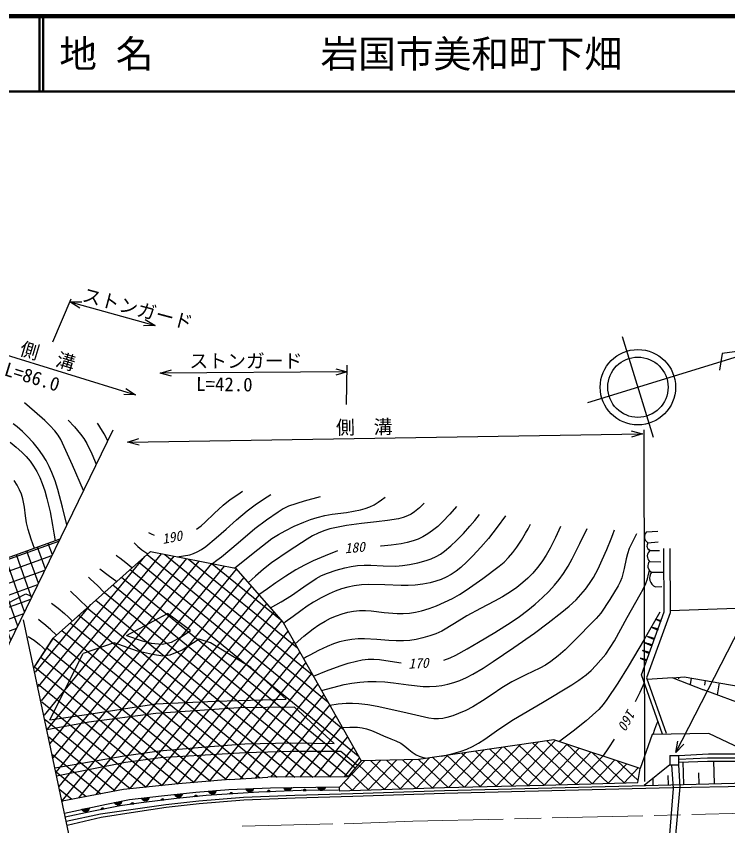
# Model space of a CAD drawing. Units: millimetres, scale not verified. Extents: x 40000 to 680000, y 20000 to 380000.
# Drawn here: x 364667 to 459048, y 272560 to 380000 of the extents above; entities that cross this region are included whole.
import ezdxf
from ezdxf.enums import TextEntityAlignment as Align

# ---------------------------------------------------------------- set-up
doc = ezdxf.new("R2010")
doc.units = ezdxf.units.MM
doc.header["$LTSCALE"] = 1000
doc.linetypes.add('CHAIN', pattern=[18.5, 12, -1.5, 3.5, -1.5])
for name, color, linetype, lineweight in [('M-BGD', 7, 'Continuous', 25), ('M-BMK', 2, 'CHAIN', 13), ('M-TTL', 2, 'Continuous', 140), ('M-TTL-LINE', 7, 'Continuous', 50)]:
    doc.layers.add(name, color=color, linetype=linetype, lineweight=lineweight)
doc.layers.add('M-TTL-TXT', color=7, linetype='Continuous')
doc.styles.add('ＭＳ ゴシック', font='')
doc.styles.add('ＭＳ 明朝', font='')
doc.styles.get('ＭＳ ゴシック').set_extended_font_data('MS Gothic')
doc.styles.get('ＭＳ 明朝').set_extended_font_data('MS Mincho')

# ---------------------------------------------------------------- blocks, each defined once
blk = doc.blocks.new('BUHIN294')
at = {"color": 7, "linetype": 'Continuous', "lineweight": 25}
for p, q in [((-362, 314), (431, -210)), ((444, -144), (-306, 352)), ((-241, 384), (445, -70)), ((442, 7), (-165, 408)), ((-80, 427), (425, 94)), ((361, 211), (50, 416))]:
    blk.add_line(p, q, dxfattribs=at)
blk.add_lwpolyline([(-417, 276), (-320, 350), (-219, 399), (-77, 437), (48, 427), (167, 393), (296, 308), (374, 212), (432, 101), (453, -45), (449, -159), (417, -276)], close=True, dxfattribs=at)
blk = doc.blocks.new('BUHIN302')
at = {"color": 7, "linetype": 'Continuous', "lineweight": 25}
for p, q in [((-195, 178), (-298, 320)), ((-283, 331), (-61, 23)), ((78, -138), (-269, 342)), ((-254, 352), (212, -294)), ((107, -117), (-240, 363)), ((-229, 371), (-6, 62)), ((-109, 240), (-212, 382))]:
    blk.add_line(p, q, dxfattribs=at)
blk.add_lwpolyline([(-320, 324), (263, -365), (-207, 406)], close=True, dxfattribs=at)
blk = doc.blocks.new('BUHIN303')
at = {"color": 7, "linetype": 'Continuous', "lineweight": 25}
for p, q in [((-217, 198), (-331, 356)), ((-315, 368), (-68, 25)), ((86, -154), (-299, 380)), ((-282, 391), (236, -326)), ((119, -130), (-266, 403)), ((-254, 412), (-7, 69)), ((-122, 267), (-236, 425))]:
    blk.add_line(p, q, dxfattribs=at)
blk.add_lwpolyline([(-355, 360), (293, -405), (-230, 451)], close=True, dxfattribs=at)

msp = doc.modelspace()

# ---------------------------------------------------------------- hatches: boundary and pattern name
at = {"layer": 'M-BGD'}
h = msp.add_hatch(dxfattribs=at)
h.set_pattern_fill('USER', color=256, style=0, pattern_type=2)
h.set_pattern_definition([(19.6, (359791, 295439), (-503.18, 1413.08), []), (289.6, (359791, 295439), (1413.08, 503.18), [])])
h.paths.add_polyline_path([(370464, 310593), (362201, 307630), (352560, 297990), (352994, 297516), (354289, 297624), (359791, 295439), (362481, 294161)])
h = msp.add_hatch(dxfattribs=at)
h.set_pattern_fill('USER', color=256, style=0, pattern_type=2)
h.set_pattern_definition([(230.7783, (386129, 278130), (1162.06, -948.484), []), (140.7783, (386129, 278130), (-948.484, -1162.06), [])])
h.paths.add_polyline_path([(367096, 293656), (369552, 297440), (382458, 308970), (393758, 306733), (400068, 299562), (410407, 281179), (408674, 279067), (398061, 278998), (392978, 278719), (386129, 278130), (378915, 277401), (370761, 275837)])
h = msp.add_hatch(dxfattribs=at)
h.set_pattern_fill('USER', color=256, style=0, pattern_type=2)
h.set_pattern_definition([(46.5526, (434693, 277975), (-1089.01, 1031.53), []), (316.5526, (434693, 277975), (1031.53, 1089.01), [])])
h.paths.add_polyline_path([(447425, 280145), (435994, 283981), (418043, 281352), (410407, 281179), (407522, 277664), (407496, 277199), (417376, 277509), (421478, 277639), (434693, 277975), (447099, 278311)])

# ---------------------------------------------------------------- linework, layer by layer
for p, q in [((369523, 336782), (371979, 342514)), ((371794, 342081), (383120, 338934)), ((449183, 324073), (445066, 337454)), ((357508, 336830), (380497, 329741)), ((464329, 336057), (440434, 328705)), ((458300, 335248), (457932, 333043)), ((464329, 336057), (458300, 335248)), ((408459, 328485), (408578, 333707)), ((408557, 332793), (383776, 332630)), ((359800, 288643), (377525, 325125)), ((379451, 323490), (447752, 324571)), ((448055, 278454), (447955, 325088)), ((452138, 282275), (468045, 313319)), ((448251, 311556), (449779, 311662)), ((370464, 310593), (362201, 307630)), ((448461, 310133), (449832, 310239)), ((369551, 297440), (382458, 308970)), ((382458, 308970), (393758, 306733)), ((448778, 309079), (449990, 309079)), ((450619, 300950), (450580, 309339)), ((451380, 309342), (451419, 300835)), ((448672, 307657), (450148, 307604)), ((393758, 306733), (400068, 299562)), ((448936, 306234), (450464, 306234)), ((449463, 304284), (450306, 304336)), ((360200, 300415), (365960, 303325)), ((365960, 303325), (366779, 303007)), ((447582, 292591), (450619, 300950)), ((451419, 300835), (448257, 292183)), ((460161, 301388), (451418, 301071)), ((372029, 269669), (365656, 299903)), ((379291, 297807), (384727, 300749)), ((387792, 298461), (384727, 300749)), ((450180, 299725), (449514, 299967)), ((449680, 299890), (450174, 299710)), ((449691, 299920), (450185, 299740)), ((450170, 299699), (449852, 299814)), ((450190, 299755), (449873, 299871)), ((450049, 299824), (450196, 299770)), ((400068, 299562), (410408, 281178)), ((450017, 299735), (450164, 299682)), ((379291, 297807), (381376, 297112)), ((385258, 296949), (386566, 297644)), ((386566, 297644), (387792, 298461)), ((369551, 297440), (366996, 293548)), ((367096, 293656), (369551, 297440)), ((377657, 296826), (373570, 295437)), ((380763, 295723), (377657, 296826)), ((381376, 297112), (382561, 296785)), ((382561, 296785), (384032, 296663)), ((384032, 296663), (385258, 296949)), ((388936, 297317), (386688, 295886)), ((390448, 296826), (388936, 297317)), ((395801, 293557), (390448, 296826)), ((382765, 295273), (380763, 295723)), ((386688, 295886), (385054, 295192)), ((369115, 286610), (373570, 295437)), ((384114, 295069), (382765, 295273)), ((385054, 295192), (384114, 295069)), ((400460, 289348), (395801, 293557)), ((450386, 284701), (447582, 292591)), ((451748, 292202), (453267, 292319)), ((452507, 292261), (452521, 292078)), ((453267, 292319), (460704, 291034)), ((448257, 292183), (450857, 284868)), ((451748, 292202), (448323, 291997)), ((451748, 292202), (455837, 290606)), ((454196, 292158), (454049, 291304)), ((456056, 291837), (455949, 291220)), ((457915, 291516), (457642, 289939)), ((460587, 288853), (455837, 290606)), ((383174, 288735), (391061, 289102)), ((391061, 289102), (400460, 289348)), ((374306, 287386), (383174, 288735)), ((394187, 288221), (383179, 287477)), ((401563, 288314), (394187, 288221)), ((406831, 283492), (401563, 288314)), ((369115, 286610), (374306, 287386)), ((383179, 287477), (374310, 286330)), ((374310, 286330), (368735, 285295)), ((456533, 284816), (449015, 284675)), ((461740, 282340), (456533, 284816)), ((435994, 283981), (418043, 281352)), ((447425, 280145), (435994, 283981)), ((449015, 284675), (447425, 280145)), ((383636, 282531), (389840, 283058)), ((389840, 283058), (394984, 283430)), ((394984, 283430), (401098, 283585)), ((401098, 283585), (406831, 283492)), ((369798, 280254), (378987, 281849)), ((378987, 281849), (383636, 282531)), ((383828, 281570), (379148, 280982)), ((389716, 281942), (383828, 281570)), ((395046, 282252), (389716, 281942)), ((401028, 282407), (395046, 282252)), ((407721, 282438), (401028, 282407)), ((409915, 280579), (407721, 282438)), ((451339, 281871), (452533, 281879)), ((451339, 281871), (451356, 280655)), ((452533, 281879), (456493, 282105)), ((452557, 280671), (452533, 281879)), ((456367, 281546), (452543, 281366)), ((462860, 281546), (456367, 281546)), ((456493, 282105), (462860, 282105)), ((379148, 280982), (370027, 279167)), ((410408, 281178), (408674, 279067)), ((418043, 281352), (410408, 281178)), ((451356, 280655), (447962, 277912)), ((451356, 280655), (452557, 280671)), ((451589, 280658), (451818, 277523)), ((452550, 281023), (456367, 281149)), ((452728, 277744), (452557, 280671)), ((453221, 278052), (453142, 281043)), ((456367, 281149), (462860, 281131)), ((457281, 278160), (457201, 281147)), ((447098, 278311), (447425, 280145)), ((455251, 278106), (455211, 279608)), ((392978, 278719), (386129, 278130)), ((392978, 278719), (398061, 278998)), ((408674, 279067), (398061, 278998)), ((434694, 277975), (447098, 278311)), ((448148, 277916), (464384, 278350)), ((449162, 277944), (449138, 278862)), ((451192, 277998), (451159, 279233)), ((378915, 277400), (370761, 275837)), ((386129, 278130), (378915, 277400)), ((388506, 277014), (392856, 277364)), ((392856, 277364), (398415, 277597)), ((396113, 277438), (395164, 277398)), ((395191, 277337), (396090, 277374)), ((396055, 277310), (395234, 277276)), ((395281, 277215), (396008, 277246)), ((402471, 277224), (396851, 277037)), ((398041, 277202), (398283, 277210)), ((398235, 277233), (398086, 277229)), ((398415, 277597), (407415, 277714)), ((407391, 277294), (402471, 277224)), ((402731, 277253), (403111, 277258)), ((403100, 277283), (402740, 277278)), ((402755, 277303), (403084, 277308)), ((403066, 277332), (402775, 277328)), ((402798, 277354), (403040, 277357)), ((402993, 277381), (402844, 277379)), ((407522, 277664), (407496, 277199)), ((407496, 277199), (417376, 277509)), ((409304, 276857), (421470, 277245)), ((417376, 277509), (421478, 277639)), ((421470, 277245), (448148, 277916)), ((421478, 277639), (434694, 277975)), ((451716, 277599), (421482, 276846)), ((448055, 277914), (448054, 277950)), ((451818, 277523), (451211, 270280)), ((465131, 277827), (451716, 277599)), ((452083, 270389), (452728, 277744)), ((379694, 276035), (383923, 276524)), ((385948, 276194), (381261, 275611)), ((382287, 276272), (381344, 276163)), ((381376, 276104), (382270, 276207)), ((382240, 276141), (381423, 276046)), ((383923, 276524), (388506, 277014)), ((384137, 276120), (383989, 276101)), ((386694, 276758), (385749, 276657)), ((385781, 276597), (386675, 276693)), ((386645, 276627), (385827, 276539)), ((385878, 276482), (386602, 276559)), ((386549, 276491), (385947, 276426)), ((389865, 276567), (385948, 276194)), ((386071, 276377), (386441, 276416)), ((388308, 276444), (388686, 276480)), ((388674, 276504), (388316, 276470)), ((388328, 276496), (388656, 276527)), ((388635, 276550), (388346, 276523)), ((388367, 276550), (388608, 276573)), ((388559, 276593), (388411, 276579)), ((388881, 275865), (394827, 276352)), ((396851, 277037), (389865, 276567)), ((391159, 277165), (390212, 277089)), ((390242, 277028), (391140, 277100)), ((391107, 277035), (390287, 276969)), ((390337, 276911), (391062, 276969)), ((391008, 276902), (390404, 276853)), ((390527, 276800), (390898, 276830)), ((393004, 276803), (393383, 276829)), ((393371, 276853), (393012, 276829)), ((393025, 276855), (393353, 276877)), ((393334, 276901), (393043, 276881)), ((393066, 276908), (393307, 276924)), ((393259, 276946), (393110, 276936)), ((394827, 276352), (401643, 276624)), ((401657, 276224), (394851, 275952)), ((395951, 277181), (395346, 277156)), ((395466, 277098), (395839, 277114)), ((397975, 277100), (398355, 277112)), ((398344, 277137), (397984, 277125)), ((397999, 277151), (398327, 277161)), ((398309, 277186), (398018, 277176)), ((401643, 276624), (409304, 276857)), ((409317, 276457), (401657, 276224)), ((421482, 276846), (409317, 276457)), ((370733, 275820), (370879, 275860)), ((371062, 274256), (376639, 275452)), ((378443, 275215), (374486, 274424)), ((375868, 274153), (384517, 275378)), ((376639, 275452), (379694, 276035)), ((378644, 275771), (377711, 275593)), ((377748, 275536), (378632, 275705)), ((378606, 275636), (377799, 275482)), ((377854, 275429), (378569, 275566)), ((378522, 275493), (377928, 275380)), ((378055, 275340), (378421, 275410)), ((381261, 275611), (378443, 275215)), ((379876, 275441), (380252, 275494)), ((380239, 275518), (379882, 275468)), ((379893, 275494), (380219, 275540)), ((380198, 275562), (379910, 275522)), ((379930, 275550), (380170, 275584)), ((380120, 275602), (379972, 275581)), ((381475, 275989), (382197, 276073)), ((382145, 276004), (381544, 275934)), ((381668, 275886), (382038, 275929)), ((383890, 275963), (384267, 276010)), ((384254, 276034), (383897, 275989)), ((383909, 276016), (384235, 276057)), ((384214, 276079), (383925, 276043)), ((383946, 276071), (384186, 276101)), ((384517, 275378), (388881, 275865)), ((388919, 275467), (384569, 274981)), ((394851, 275952), (388919, 275467)), ((374486, 274424), (371182, 273690)), ((371294, 273158), (375868, 274153)), ((374328, 274892), (373399, 274693)), ((373437, 274637), (374317, 274826)), ((374293, 274757), (373489, 274585)), ((373546, 274533), (374257, 274685)), ((374212, 274612), (373620, 274485)), ((373748, 274448), (374112, 274527)), ((375947, 274745), (376321, 274813)), ((376307, 274836), (375952, 274771)), ((380512, 274379), (375957, 273660)), ((375963, 274798), (376286, 274857)), ((376264, 274879), (375978, 274827)), ((375997, 274856), (376235, 274899)), ((376184, 274915), (376038, 274888)), ((384569, 274981), (380512, 274379)), ((375957, 273660), (371409, 272611))]:
    msp.add_line(p, q, dxfattribs=at)
for points in [[(373123, 341264), (371794, 342081), (373353, 342091)], [(381791, 339751), (383120, 338934), (381561, 338924)], [(385279, 332209), (383776, 332630), (385273, 333068)], [(407054, 333214), (408557, 332793), (407060, 332356)], [(379191, 330595), (380497, 329741), (378937, 329775)], [(373609, 317064), (372139, 320440), (370607, 323805), (370214, 324411), (369772, 324983), (369135, 325684), (368450, 326348), (367113, 327538), (365777, 328706)], [(371388, 312495), (370812, 314849), (370174, 317207), (369819, 318349), (369408, 319468), (369057, 320262), (368652, 321028), (368170, 321795), (367635, 322531), (366913, 323408), (366137, 324255), (365489, 324899), (364806, 325495), (364256, 325900)], [(371561, 326393), (372397, 325493), (373189, 324553), (373631, 323940), (374022, 323294), (374680, 321927), (375293, 320530)], [(376814, 323661), (376316, 324591), (375763, 325499), (375610, 325731), (375451, 325972)], [(446246, 324979), (447752, 324571), (446259, 324120)], [(363882, 323460), (364672, 322827), (365428, 322144), (365989, 321563), (366506, 320942), (366972, 320279), (367394, 319573), (367786, 318795), (368122, 317992), (368463, 316999), (368749, 315978), (369152, 314212), (369495, 312438), (369679, 311407), (369857, 310375)], [(380957, 323083), (379451, 323490), (380944, 323941)], [(367081, 309380), (366642, 310615), (366257, 311876), (366054, 312774), (365907, 313698), (365748, 314833), (365530, 315947), (365351, 316552), (365114, 317137), (364784, 317773), (364394, 318393)], [(388600, 311917), (389192, 312359), (389745, 312848), (390907, 314011), (392108, 315127), (393056, 315858), (394052, 316548), (394352, 316749), (394661, 316954)], [(386012, 308266), (386867, 308368), (387701, 308528), (388201, 308682), (388687, 308897), (389262, 309232), (389813, 309622), (391183, 310757), (392505, 311929), (393888, 313155), (395317, 314339), (396377, 315142), (397470, 315893), (397954, 316209), (398440, 316521)], [(404999, 316219), (402879, 315623), (400772, 314969), (400083, 314614), (399420, 314203), (397847, 313106), (396319, 311968), (394116, 310074), (391876, 308225), (391298, 307782), (390709, 307336)], [(393606, 306763), (396078, 308738), (398592, 310669), (399450, 311216), (400349, 311718), (401556, 312306), (402799, 312845), (403694, 313195), (404606, 313487), (405592, 313721), (406591, 313897), (408456, 314156), (410327, 314477), (410965, 314650), (411589, 314881), (412145, 315162), (412675, 315498), (413132, 315827), (413590, 316176)], [(418770, 315356), (418139, 314753), (417478, 314205), (417042, 313918), (416578, 313683), (415991, 313469), (415378, 313311), (413919, 313066), (412472, 312884), (410467, 312679), (408457, 312413), (407353, 312213), (406260, 311953), (405477, 311709), (404718, 311409), (403973, 311034), (403245, 310600), (400868, 309057), (398528, 307466), (397454, 306607), (396416, 305698), (395934, 305261), (395447, 304814)], [(423069, 314951), (422165, 313896), (421216, 312883), (420581, 312288), (419902, 311735), (419275, 311298), (418616, 310913), (417993, 310615), (417337, 310369), (416537, 310144), (415723, 309978), (414397, 309797), (413053, 309675), (413023, 309672), (412993, 309670)], [(398376, 301484), (399795, 302283), (401182, 303132), (402799, 304292), (404444, 305399), (405175, 305766), (405943, 306083), (407088, 306467), (408259, 306795), (409079, 306976), (409915, 307099), (410808, 307149), (411704, 307139), (413352, 307056), (415002, 307032), (415914, 307108), (416831, 307246), (417932, 307473), (419034, 307762), (419707, 307997), (420362, 308290), (420932, 308618), (421479, 309003), (422303, 309693), (423087, 310427), (423990, 311347), (424848, 312306), (425496, 313090), (426129, 313887)], [(429582, 313714), (428468, 312190), (427307, 310703), (426294, 309521), (425236, 308378), (424454, 307590), (423630, 306845), (423015, 306364), (422363, 305932), (421714, 305572), (421039, 305265), (420322, 305014), (419588, 304822), (418594, 304637), (417581, 304510), (416666, 304445), (415739, 304440), (413574, 304551), (411398, 304601), (410454, 304538), (409504, 304415), (408661, 304245), (407823, 304014), (406987, 303714), (406163, 303355), (405113, 302817), (404081, 302222), (403238, 301687), (402423, 301099), (401403, 300317), (400344, 299581), (400244, 299514), (400137, 299441)], [(401665, 296722), (402837, 297732), (404042, 298691), (404817, 299235), (405624, 299729), (406362, 300110), (407137, 300441), (407887, 300699), (408664, 300901), (409422, 301036), (410198, 301112), (410977, 301126), (411764, 301080), (413466, 300870), (415178, 300719), (416007, 300726), (416833, 300794), (417641, 300920), (418439, 301106), (419426, 301407), (420404, 301770), (421472, 302228), (422513, 302741), (423447, 303260), (424350, 303831), (426557, 305394), (428737, 307012), (429371, 307559), (429965, 308151), (430546, 308826), (431083, 309541), (431683, 310457), (432236, 311409), (432550, 311988), (432863, 312579)], [(436876, 312277), (436215, 310834), (435496, 309407), (434969, 308496), (434384, 307608), (433801, 306828), (433172, 306088), (432539, 305435), (431865, 304827), (431066, 304195), (430222, 303604), (429183, 302957), (428114, 302361), (426251, 301416), (424422, 300421), (422790, 299390), (421120, 298407), (420326, 298051), (419508, 297750), (418612, 297487), (417695, 297281), (416875, 297156), (416051, 297091), (415065, 297089), (414079, 297148), (412486, 297298), (410883, 297389), (410043, 297371), (409203, 297293), (408380, 297156), (407559, 296957), (406738, 296695), (405931, 296373), (404751, 295810), (403600, 295195), (403190, 294967), (402781, 294738)], [(405163, 290503), (406652, 290932), (408154, 291302), (409185, 291491), (410236, 291622), (411324, 291696), (412414, 291709), (413573, 291660), (414728, 291551), (416677, 291277), (418634, 291063), (419493, 291044), (420352, 291084), (421137, 291181), (421924, 291338), (422727, 291562), (423510, 291843), (424377, 292230), (425216, 292672), (426588, 293494), (427942, 294375), (430686, 296224), (433399, 298126), (435230, 299479), (437040, 300892), (437999, 301704), (438922, 302565), (439569, 303244), (440177, 303970), (440722, 304731), (441219, 305528), (441838, 306664), (442407, 307835), (443019, 309225), (443578, 310646), (443794, 311235), (444009, 311836)], [(421404, 294553), (422211, 294860), (422998, 295224), (424489, 296043), (425963, 296921), (428146, 298226), (430300, 299584), (431430, 300356), (432523, 301177), (433516, 301982), (434478, 302839), (435290, 303637), (436066, 304483), (436684, 305240), (437260, 306040), (437855, 306999), (438403, 307998), (439416, 310007), (440398, 312026)], [(382217, 311491), (382583, 311298), (382952, 311115)], [(446943, 311318), (446433, 310339), (445979, 309339), (445743, 308672), (445562, 307974), (445308, 306710), (444998, 305472), (444789, 304928), (444520, 304398), (443388, 302572), (442214, 300793), (441577, 300057), (440892, 299358), (439212, 297617), (437493, 295922), (436547, 295120), (435555, 294357), (434858, 293892), (434130, 293479), (432248, 292594), (430385, 291652), (429070, 290853), (427780, 289999), (426512, 289149), (425212, 288350), (424289, 287877), (423326, 287450), (422563, 287153), (421784, 286915), (421238, 286807), (420688, 286759), (420045, 286774), (419400, 286850), (415942, 287660), (412526, 288399), (411324, 288611), (410102, 288765), (409275, 288813), (408450, 288801), (407358, 288696), (406268, 288538)], [(380332, 310117), (380812, 309622), (381337, 309169), (381716, 308911), (382119, 308667)], [(380000, 306774), (379220, 307455), (378403, 308088), (378160, 308262), (377916, 308434)], [(407303, 309046), (405665, 308406), (404043, 307708), (402899, 307140), (401774, 306514), (400429, 305686), (399109, 304803), (397982, 304010), (396863, 303204)], [(375758, 306665), (376879, 305836), (377998, 304986)], [(421141, 281805), (422426, 282108), (423685, 282467), (424440, 282741), (425170, 283070), (426005, 283529), (426815, 284043), (428698, 285374), (430608, 286650), (434487, 288926), (438346, 291260), (439311, 291908), (440247, 292609), (440921, 293187), (441562, 293816), (442228, 294564), (442856, 295359), (443463, 296218), (444018, 297107), (445693, 300182), (447433, 303250), (447835, 303967), (448180, 304705), (448394, 305323), (448550, 305962), (448610, 306257), (448669, 306563)], [(376355, 303518), (375455, 304435), (374509, 305312), (374382, 305424), (374248, 305542)], [(374118, 301520), (373004, 302611), (371875, 303687)], [(369329, 302091), (370224, 301438), (371088, 300734), (371612, 300243), (372122, 299736)], [(450049, 300910), (447967, 297301), (445834, 293722), (444455, 291500), (443023, 289306), (442498, 288642), (441926, 288016), (441110, 287233), (440244, 286486), (438527, 285124), (436778, 283814), (436738, 283784), (436690, 283748)], [(370021, 297860), (369204, 298631), (368346, 299359), (367976, 299648), (367603, 299933)], [(366268, 297681), (367029, 297179), (367760, 296624), (368158, 296262), (368542, 295884)], [(404085, 292420), (405840, 293136), (407620, 293797), (408699, 294141), (409798, 294428), (410566, 294572), (411338, 294655), (412084, 294666), (412840, 294616), (414283, 294417), (415715, 294188)], [(447953, 291547), (447373, 290269), (446770, 289002)], [(449130, 284677), (449361, 285401), (449651, 286107), (449717, 286251), (449784, 286395)], [(407927, 285590), (408938, 285639), (409945, 285629), (410545, 285566), (411131, 285445), (411782, 285224), (412431, 284940), (413389, 284489), (414371, 284093), (415033, 283831), (415672, 283512), (416213, 283134), (416733, 282698), (417200, 282314), (417695, 281987), (418095, 281807), (418531, 281678), (418895, 281600), (419274, 281532)], [(443958, 284045), (443227, 282922), (442466, 281809)], [(453206, 283413), (452138, 282275), (452442, 283805)]]:
    msp.add_lwpolyline(points, dxfattribs=at)
for points in [[(450214, 299779), (449441, 299994), (450172, 299662)], [(391179, 277229), (391149, 277111), (391099, 277009), (391011, 276892), (390906, 276823), (390792, 276777), (390637, 276764), (390517, 276792), (390403, 276843), (390297, 276945), (390229, 277037), (390183, 277149)], [(396135, 277501), (396100, 277385), (396047, 277285), (395954, 277171), (395846, 277106), (395731, 277064), (395576, 277058), (395457, 277090), (395344, 277145), (395242, 277251), (395178, 277346), (395136, 277460)], [(397966, 277074), (397981, 277121), (398002, 277161), (398040, 277206), (398083, 277231), (398129, 277248), (398191, 277250), (398239, 277237), (398284, 277214), (398324, 277171), (398349, 277133), (398366, 277088)], [(402721, 277228), (402736, 277274), (402759, 277313), (402797, 277358), (402841, 277382), (402888, 277398), (402950, 277399), (402997, 277384), (403041, 277361), (403081, 277318), (403105, 277279), (403121, 277233)], [(382305, 276337), (382279, 276218), (382233, 276115), (382149, 275994), (382046, 275922), (381934, 275871), (381780, 275853), (381659, 275877), (381543, 275924), (381433, 276022), (381362, 276112), (381312, 276222)], [(383883, 275937), (383893, 275985), (383911, 276026), (383945, 276075), (383985, 276104), (384030, 276125), (384092, 276132), (384140, 276123), (384187, 276105), (384231, 276066), (384260, 276030), (384280, 275987)], [(386712, 276822), (386684, 276704), (386638, 276601), (386552, 276481), (386449, 276410), (386336, 276360), (386182, 276343), (386061, 276368), (385946, 276416), (385837, 276515), (385767, 276606), (385718, 276716)], [(388300, 276418), (388312, 276465), (388331, 276506), (388366, 276554), (388407, 276582), (388453, 276601), (388514, 276607), (388563, 276597), (388609, 276577), (388652, 276537), (388679, 276500), (388699, 276456)], [(392995, 276778), (393008, 276825), (393029, 276865), (393064, 276912), (393107, 276939), (393153, 276957), (393214, 276961), (393262, 276949), (393308, 276928), (393350, 276887), (393376, 276850), (393394, 276805)], [(378657, 275837), (378640, 275717), (378601, 275610), (378526, 275484), (378429, 275404), (378321, 275345), (378169, 275316), (378046, 275331), (377927, 275369), (377811, 275459), (377733, 275544), (377675, 275650)], [(379869, 275415), (379879, 275463), (379896, 275505), (379928, 275554), (379969, 275584), (380013, 275605), (380075, 275614), (380123, 275605), (380170, 275588), (380215, 275550), (380244, 275514), (380265, 275471)], [(374339, 274959), (374324, 274838), (374289, 274731), (374216, 274603), (374121, 274521), (374014, 274460), (373863, 274427), (373740, 274439), (373620, 274475), (373501, 274562), (373422, 274645), (373362, 274749)], [(375942, 274718), (375949, 274767), (375965, 274809), (375995, 274859), (376034, 274891), (376078, 274914), (376139, 274925), (376188, 274919), (376235, 274903), (376282, 274867), (376312, 274833), (376335, 274790)]]:
    msp.add_lwpolyline(points, close=True, dxfattribs=at)
for radius in [5000, 4000]:
    msp.add_circle((447125, 330763), radius, dxfattribs=at)
for centre, radius, start, end in [((448889, 310924), 899, 135.29687, 241.55707), ((449015, 309725), 688, 143.56915, 249.82935), ((449258, 308329), 892, 122.63351, 228.89372), ((449338, 307044), 904, 137.36139, 243.62158), ((449942, 305460), 1270, 142.4491, 247.79889)]:
    msp.add_arc(centre, radius, start, end, dxfattribs=at)
at = {"layer": 'M-BMK'}
for p, q in [((417280, 273156), (471156, 274451)), ((409456, 272872), (417280, 273156)), ((394649, 272510), (409456, 272872))]:
    msp.add_line(p, q, dxfattribs=at)
at = {"layer": 'M-TTL'}
msp.add_line((680000, 380000), (40000, 380000), dxfattribs=at)
at = {"layer": 'M-TTL-LINE'}
for p, q in [((367750, 380000), (367750, 370000)), ((368250, 380000), (368250, 370000)), ((40000, 370000), (680000, 370000))]:
    msp.add_line(p, q, dxfattribs=at)

# ---------------------------------------------------------------- block references
at = {"layer": 'M-BGD', "rotation": 214.20514}
for name, p in [('BUHIN302', (449366, 298761)), ('BUHIN303', (448852, 297511)), ('BUHIN303', (448517, 296689)), ('BUHIN303', (448187, 295673)), ('BUHIN302', (447856, 294658)), ('BUHIN294', (400665, 277626)), ('BUHIN294', (405165, 277685))]:
    msp.add_blockref(name, p, dxfattribs=at)

# ---------------------------------------------------------------- texts
at = {"layer": 'M-BGD', "style": 'ＭＳ ゴシック'}
for s, rotation, p in [('ストンガード', 345.1, (373148, 341683)), ('側\u3000溝', 343.2, (364837, 334587)), ('L=86.0', 342.9, (362791, 331838)), ('L=42.0', 359.3, (388521, 329735)), ('側\u3000溝', 0.9, (407100, 323944))]:
    msp.add_text(s, height=1833, rotation=rotation, dxfattribs=at).set_placement(p, align=Align.BOTTOM_LEFT)
msp.add_text('ストンガード', height=1833, dxfattribs=at).set_placement((387637, 332791), align=Align.BOTTOM_LEFT)
at = {"layer": 'M-BGD', "style": 'ＭＳ 明朝', "oblique": 15}
for s, rotation, p in [('190', 10.7, (384202, 309565)), ('180', 4.9, (408311, 308325)), ('170', 2.8, (416716, 293016)), ('160', 240.3, (445489, 288419))]:
    msp.add_text(s, height=1320, rotation=rotation, dxfattribs=at).set_placement(p, align=Align.BOTTOM_LEFT)
at = {"layer": 'M-TTL-TXT', "style": 'ＭＳ ゴシック'}
for s, p in [('地 名', (370380, 375000)), ('岩国市美和町下畑', (405024, 375000))]:
    msp.add_text(s, height=3666, dxfattribs=at).set_placement(p, align=Align.MIDDLE_LEFT)

doc.saveas('drawing.dxf')
